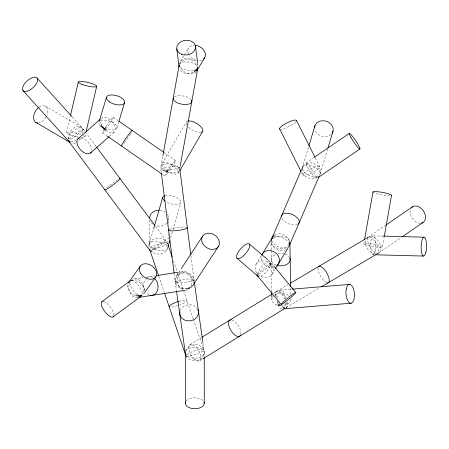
<?xml version="1.0" encoding="UTF-8"?>
<svg xmlns="http://www.w3.org/2000/svg" width="449" height="449" viewBox="0 0 449 449"><rect width="100%" height="100%" fill="white"/><g stroke="black" fill="none" stroke-linecap="round" stroke-linejoin="round"><path stroke-width="0.34" stroke-dasharray="2.25 1.68" d="M149.006 245.889L149.646 220.111M167.954 243.392L168.195 233.643M168.454 223.192L168.577 218.315M363.847 243.644L364.335 240.888M382.436 246.956A9.44 1.257 10 0 0 368.786 243.42A9.44 1.257 10 0 0 368.208 245.53A9.44 1.257 10 0 0 382.436 246.956L384.26 236.623M160.967 166.523L162.824 156.185M179.752 168.712L180.122 166.641M66.486 132.668L70.269 116.471M84.872 136.939L85.664 133.566M149.354 243.515L153.412 229.495M170.637 237.869L172.764 230.522M172.96 229.854L180.891 202.477M302.132 168.347L308.772 146.273M320.199 173.797L327.641 149.046M116.993 127.724L118.598 122.425M301.436 169.716L302.547 167.135M162.083 163.548L186.29 121.971M178.393 173.061L179.095 171.855M180.504 61.328L183.995 55.524M184.343 54.941L188.535 47.976M255.997 264.416L261.408 255.503M272.375 273.8L274.9 269.641M176.732 275.596L180.93 269.204M143.871 293.595L144.668 292.479M109.517 136.26L114.254 132.096M367.939 237.426L385.113 225.623M378.35 253.174L401.254 237.431M305.904 163.026L313.419 157.891M189.961 344.613L201.27 337.659M273.463 293.253L276.416 291.435M199.659 360.811L202.039 359.346M366.58 238.211L368.393 237.145M276.606 291.328L287.938 284.644M286.002 307.694L319.391 287.989M376.683 254.173L377.89 253.461A9.44 3.502 59.4 0 0 373.445 239.794A9.44 3.502 59.4 0 0 368.09 242.651A9.44 3.502 59.4 0 0 377.89 253.461M134.38 278.997L143.096 277.662M145.616 277.274L154.95 275.838M177.697 272.341L183.209 271.493M280.406 290.116L291.541 289.201M373.355 235.865L383.076 236.118M372.928 254.74L374.32 254.774M45.388 106.087L80.388 126.618M113.294 117.329L117.885 120.512M164.182 152.626L175.632 160.568M102.563 132.853L106.581 135.643M162.555 174.459L164.878 176.07M268.216 260.139L270.32 261.935M72.373 117.066L82.717 128.515M271.477 263.12L273.245 265.258M83.261 129.189L84.934 131.434M85.355 132L96.232 146.615M155.556 226.347L166.001 240.378M315.31 157.891L319.705 166.624A9.44 2.049 -26.7 0 1 307.593 174.594A9.44 2.049 -26.7 0 1 306.437 171.204A9.44 2.049 -26.7 0 1 319.705 166.624M301.532 172.495L302.789 174.992M167.365 242.943L167.814 244.262M173.449 260.79L193.25 318.885M193.474 319.542L203.756 349.698M158.766 276.225L164.177 292.091M193.94 279.598L194.232 281.641M202.976 343.07L204.149 351.326M175.222 282.073L176.485 290.918M197.717 63.606L197.897 64.987M179.6 167.14L179.78 168.521M190.948 256.171L193.951 279.682A9.44 1.465 -7.3 0 1 179.841 282.702A9.44 1.465 -7.3 0 1 179.959 280.125A9.44 1.465 -7.3 0 1 193.951 279.682M174.161 273.694L175.217 281.989M160.871 169.469L161.219 172.225M290.576 288.045L290.671 294.336M271.145 250.031L271.033 242.381A9.44 6.213 -0.8 0 0 277.847 248.275A9.44 6.213 -0.8 0 0 288.432 245.558M271.157 250.727L271.286 259.769M271.291 259.954L271.331 262.749M271.387 266.246L271.757 292.108M271.841 297.698L271.87 299.792M204.25 352.712L204.25 356.865M201.859 60.093A9.44 6.971 31 0 1 198.43 60.615M196.544 60.346A9.44 6.971 31 0 1 189.472 55.732M188.513 54.144A9.44 6.971 31 0 1 194.103 45.22M196.297 71.627A9.44 6.971 31 0 1 187.884 73.535A9.44 6.971 31 0 1 180.24 66.957M179.712 64.763A9.44 6.971 31 0 1 186.997 58.6A9.44 6.971 31 0 1 197.044 66.143M197.459 63.483A9.44 7.302 -7.4 0 1 197.947 66.031M193.367 72.317A9.44 7.302 -7.4 0 1 179.622 69.067M179.606 64.437A9.44 7.302 -7.4 0 1 187.177 59.094A9.44 7.302 -7.4 0 1 196.258 61.681M193.379 70.577A9.44 4.164 10.2 0 1 180.251 67.013M179.667 63.707A9.44 4.164 10.2 0 1 188.451 62.041A9.44 4.164 10.2 0 1 197.358 66.166M174.414 96.793A9.44 4.164 10.2 0 1 182.765 95.895A9.44 4.164 10.2 0 1 190.814 99.381M148.905 294.853A9.44 7.212 81.3 0 1 145.773 292.243M144.887 290.823A9.44 7.212 81.3 0 1 145.571 278.981M147.031 277.628A9.44 7.212 81.3 0 1 153.216 277.437M137.753 297.569A9.44 7.212 81.3 0 1 130.03 292.866A9.44 7.212 81.3 0 1 130.165 282.202M131.198 280.821A9.44 7.212 81.3 0 1 140.717 281.579A9.44 7.212 81.3 0 1 142.26 293.842M144.483 292.265A9.44 6.791 35.5 0 1 142.513 294.987M135.323 295.476A9.44 6.791 35.5 0 1 127.819 283.841M131.506 280.737A9.44 6.791 35.5 0 1 140.324 282.982A9.44 6.791 35.5 0 1 144.707 290.75M137.04 294.499A9.44 3.586 53.8 0 1 129.795 282.197M131.265 280.389A9.44 3.586 53.8 0 1 138.191 285.171A9.44 3.586 53.8 0 1 142.355 294M103.691 301.419A9.44 3.586 53.8 0 1 110.263 306.892A9.44 3.586 53.8 0 1 113.805 314.929M273.912 267.189A9.44 8.11 31.3 0 1 264.394 264.657A9.44 8.11 31.3 0 1 261.509 255.807M271.594 265.146A9.44 8.11 31.3 0 1 266.128 277.572A9.44 8.11 31.3 0 1 255.245 266.409A9.44 8.11 31.3 0 1 269.282 262.772M257.558 274.328A9.44 3.435 -49.5 0 1 263.894 264.495A9.44 3.435 -49.5 0 1 270.736 262.575M270.169 266.111A9.44 3.435 -49.5 0 1 259.348 276.618M269.529 265.443A9.44 0.797 -39.6 0 1 258.197 274.586M257.266 274.44A9.44 0.797 -39.6 0 1 268.339 264.871M295.784 121.909A9.44 2.049 -26.7 0 1 288.41 126.753A9.44 2.049 -26.7 0 1 280.625 129.261M301.93 170.003A9.44 7.756 16.7 0 1 313.812 163.481A9.44 7.756 16.7 0 1 319.11 175.739M317.87 176.945A9.44 7.756 16.7 0 1 308.048 177.899A9.44 7.756 16.7 0 1 301.958 170.564M331.003 134.425A9.44 7.756 16.7 0 1 321.68 136.086A9.44 7.756 16.7 0 1 314.839 129.548M297.586 224.382A9.44 4.978 23.3 0 1 288.505 223.703A9.44 4.978 23.3 0 1 281.725 217.58M317.561 176.395A9.44 4.978 23.3 0 1 303.086 170.497A9.44 4.978 23.3 0 1 310.994 165.451A9.44 4.978 23.3 0 1 319.587 175.099M319.351 175.379A9.44 4.978 23.3 0 1 319.065 175.632M318.386 176.064A9.44 4.978 23.3 0 1 317.987 176.244M131.187 132.825A9.44 0.696 -55.3 0 1 130.676 133.679M130.395 134.139A9.44 0.696 -55.3 0 1 125.265 141.648M124.957 142.064A9.44 0.696 -55.3 0 1 124.547 142.608M124.255 142.984A9.44 0.696 -55.3 0 1 123.873 143.472M106.11 126.528A9.44 0.696 -55.3 0 1 113.328 117.363A9.44 0.696 -55.3 0 1 106.705 128.01M104.623 130.738A9.44 0.696 -55.3 0 1 104.325 131.102M104.05 131.439A9.44 0.696 -55.3 0 1 103.214 131.175M100.469 120.736A9.44 4.383 16.9 0 1 111.868 121.92A9.44 4.383 16.9 0 1 116.695 128.392A9.44 4.383 16.9 0 1 106.89 129.357M100.054 125.54A9.44 4.383 16.9 0 1 99.106 121.881M101.115 118.688A9.44 5.343 48.7 0 1 110.359 119.99A9.44 5.343 48.7 0 1 115.09 130.771A9.44 5.343 48.7 0 1 106.52 131.001M101.042 123.851A9.44 5.343 48.7 0 1 100.767 119.412M81.011 138.028A9.44 5.343 48.7 0 1 91.652 150.292M276.23 265.174A9.44 6.213 -0.8 0 1 275.596 254.499M278.038 253.736A9.44 6.213 -0.8 0 1 283.734 253.758M285.227 254.173A9.44 6.213 -0.8 0 1 289.178 256.839M271.056 241.938A9.44 6.213 -0.8 0 1 271.409 240.625M271.617 240.204A9.44 6.213 -0.8 0 1 271.875 239.788M273.323 238.284A9.44 6.213 -0.8 0 1 282.78 236.236A9.44 6.213 -0.8 0 1 289.689 240.866M288.965 246.366A9.44 4.978 23.3 0 1 287.5 247.595M286.658 247.91A9.44 4.978 23.3 0 1 277.527 246.394A9.44 4.978 23.3 0 1 271.656 240.338M274.294 236.657A9.44 4.978 23.3 0 1 288.348 242.151M286.165 249.56A9.44 8.11 31.3 0 1 276.376 249.285A9.44 8.11 31.3 0 1 271.381 240.821M274.782 235.007A9.44 8.11 31.3 0 1 289.117 240.726M288.875 246.574A9.44 8.11 31.3 0 1 288.286 247.573M389.895 195.691A9.44 1.257 10 0 1 381.263 194.737A9.44 1.257 10 0 1 373.663 192.643M366.547 238.767A9.44 6.729 55.5 0 1 378.821 241.685A9.44 6.729 55.5 0 1 376.537 253.876M374.994 253.943A9.44 6.729 55.5 0 1 367.282 248.634A9.44 6.729 55.5 0 1 366.047 239.643M420.185 223.265A9.44 6.729 55.5 0 1 412.322 218.495A9.44 6.729 55.5 0 1 410.521 209.425M326.67 282.629A9.44 3.502 59.4 0 1 320.715 276.461A9.44 3.502 59.4 0 1 317.982 268.154M165.036 169.419A9.44 3.934 30.2 0 1 165.877 162.544A9.44 3.934 30.2 0 1 178.483 171.221A9.44 3.934 30.2 0 1 168.83 172.029M201.034 132.461A9.44 3.934 30.2 0 1 187.963 126.596M186.98 125.355A9.44 3.934 30.2 0 1 187.502 121.084M179.078 170.906A9.44 4.164 10.2 0 1 169.239 172.36M164.39 170.755A9.44 4.164 10.2 0 1 165.479 163.992A9.44 4.164 10.2 0 1 179.409 168.875M169.453 229.417A9.44 1.465 -7.3 0 1 177.675 227.531A9.44 1.465 -7.3 0 1 186.223 227.245M164.62 170.188A9.44 1.465 -7.3 0 1 165.176 167.69A9.44 1.465 -7.3 0 1 179.387 166.854A9.44 1.465 -7.3 0 1 168.903 169.935M169.105 168.729A9.44 0.696 -55.3 0 1 175.649 160.635A9.44 0.696 -55.3 0 1 169.071 171.148M167.629 173.067A9.44 0.696 -55.3 0 1 166.422 172.854M83.25 135.469A9.44 1.779 13.1 0 1 81.437 137.523M76.644 136.838A9.44 1.779 13.1 0 1 66.856 132.303A9.44 1.779 13.1 0 1 81.465 134.683M68.063 139.111A9.44 4.473 -42.1 0 1 77.829 128.212A9.44 4.473 -42.1 0 1 82.229 133.751M76.493 139.835A9.44 4.473 -42.1 0 1 71.329 141.929M106.576 188.008A9.44 0.814 -36.7 0 1 117.335 179.942M118.783 179.089A9.44 0.814 -36.7 0 1 119.069 178.938M69.14 139.095A9.44 0.814 -36.7 0 1 80.281 130.614A9.44 0.814 -36.7 0 1 81.123 131.506A9.44 0.814 -36.7 0 1 69.786 139.779M68.658 139.05A9.44 6.062 -59.6 0 1 75.769 126.685A9.44 6.062 -59.6 0 1 82.678 132.865M80.624 138.337A9.44 6.062 -59.6 0 1 77.587 141.716M75.589 142.922A9.44 6.062 -59.6 0 1 71.773 143.321M39.265 106.997A9.44 6.062 -59.6 0 1 46.404 106.901A9.44 6.062 -59.6 0 1 46.853 115.415M45.972 117.223A9.44 6.062 -59.6 0 1 38.597 122.942M192.116 286.501A9.44 7.465 33.3 0 1 191.762 286.905M187.188 288.92A9.44 7.465 33.3 0 1 175.834 280.546A9.44 7.465 33.3 0 1 184.056 272.824A9.44 7.465 33.3 0 1 193.457 283.027A9.44 8.054 -8.1 0 0 193.71 282.472M180.139 310.764A9.44 8.054 -8.1 0 1 187.929 304.843A9.44 8.054 -8.1 0 1 197.128 308.239M187.575 288.381A9.44 8.054 -8.1 0 1 175.284 282.449A9.44 8.054 -8.1 0 1 184.674 272.756A9.44 8.054 -8.1 0 1 193.85 281.899M191.925 285.609A9.44 8.054 -8.1 0 1 189.966 287.253M182.367 289.521A9.44 7.212 81.3 0 1 177.899 276.444A9.44 7.212 81.3 0 1 188.069 272.986A9.44 7.212 81.3 0 1 190.601 286.72M187.912 289.51A9.44 7.212 81.3 0 1 185.953 290.177M284.262 307.582A9.44 3.502 59.4 0 1 281.175 305.208M276.27 296.918A9.44 3.502 59.4 0 1 277.852 291.266A9.44 3.502 59.4 0 1 285.115 299.18M286.513 302.665A9.44 3.502 59.4 0 1 286.215 307.565M282.208 308.906A9.44 4.215 85.3 0 1 279.25 307.021M277.707 303.378A9.44 4.215 85.3 0 1 277.415 302.115M277.302 301.464A9.44 4.215 85.3 0 1 277.207 300.802M277.033 298.125A9.44 4.215 85.3 0 1 280.855 290.105A9.44 4.215 85.3 0 1 285.48 298.888M285.48 302.845A9.44 4.215 85.3 0 1 283.605 308.093M231.819 319.935A9.44 4.406 58.4 0 1 238.172 325.474A9.44 4.406 58.4 0 1 240.855 333.865M240.804 334.23A9.44 4.406 58.4 0 1 240.698 334.685M284.161 307.767A9.44 4.406 58.4 0 1 280.726 305.718M278.212 302.828A9.44 4.406 58.4 0 1 277.476 301.7M275.209 295.88A9.44 4.406 58.4 0 1 278.447 291.255A9.44 4.406 58.4 0 1 285.788 298.495M287.169 302.037A9.44 4.406 58.4 0 1 286.193 307.587M290.739 299.23A9.44 6.213 -0.8 0 1 280.945 305.724M277.055 305.096A9.44 6.213 -0.8 0 1 272.358 297.608M272.874 296.783A9.44 6.213 -0.8 0 1 273.2 296.391M274.889 295.004A9.44 6.213 -0.8 0 1 289.072 295.913M152.312 247.652A9.44 3.99 16.2 0 1 154.838 241.399A9.44 3.99 16.2 0 1 167.578 248.263A9.44 3.99 16.2 0 1 154.467 248.813M165.024 195.601A9.44 3.99 16.2 0 1 177.765 198.239A9.44 3.99 16.2 0 1 178.848 204.228A9.44 3.99 16.2 0 1 166.164 201.882M154.198 248.319A9.44 0.814 -36.7 0 1 164.929 240.737A9.44 0.814 -36.7 0 1 162.078 244.25A9.44 0.814 -36.7 0 1 151.616 251.496M150.993 251.322A9.44 0.814 -36.7 0 1 153.345 249.032M178.91 301.363A9.44 1.807 -18.8 0 1 186.997 300.555A9.44 1.807 -18.8 0 1 179.516 304.944M177.602 305.595A9.44 1.807 -18.8 0 1 169.986 307.009M149.803 248.359A9.44 1.807 -18.8 0 1 161.393 243.268A9.44 1.807 -18.8 0 1 166.669 244.099A9.44 1.807 -18.8 0 1 154.327 249.072M153.766 249.189A9.44 1.807 -18.8 0 1 151.021 249.526M167.774 247.32A9.44 8.026 1.4 0 1 160.686 253.842A9.44 8.026 1.4 0 1 150.83 250.727M149.09 247.029A9.44 8.026 1.4 0 1 156.533 238.161A9.44 8.026 1.4 0 1 167.528 243.914M167.763 214.97A9.44 8.026 1.4 0 1 168.336 220.016M166.635 223.097A9.44 8.026 1.4 0 1 155.747 225.634M152.885 224.135A9.44 8.026 1.4 0 1 150.258 220.835M159.906 210.177A9.44 8.026 1.4 0 1 165.389 212.197M167.129 213.954A9.44 8.026 1.4 0 1 167.466 214.454M194.17 358.858A9.44 4.406 58.4 0 1 189.461 344.995A9.44 4.406 58.4 0 1 199.9 352.976A9.44 4.406 58.4 0 1 195.932 360.21M185.819 350.663A9.44 8.054 -8.1 0 1 199.249 345.421A9.44 8.054 -8.1 0 1 202.123 357.522A9.44 8.054 -8.1 0 1 187.603 358.184M186.223 400.996A9.44 5.45 0 0 1 194.473 397.814A9.44 5.45 0 0 1 203.094 400.648M185.751 351.18A9.44 5.45 0 0 1 199.53 347.992A9.44 5.45 0 0 1 201.64 356.472A9.44 5.45 0 0 1 186.868 355.659M186.762 354.508A9.44 1.807 -18.8 0 1 200.355 349.401A9.44 1.807 -18.8 0 1 200.501 352.325A9.44 1.807 -18.8 0 1 186.846 356.186M307.554 167.112A9.44 1.151 55.7 0 0 316.511 178.629A9.44 1.151 55.7 0 0 309.67 166.68A9.44 1.151 55.7 0 0 307.554 167.112M375.263 250.553A9.44 2.705 -88.5 0 0 373.546 235.882A9.44 2.705 -88.5 0 0 370.616 249.464A9.44 2.705 -88.5 0 0 375.263 250.553"/><path stroke-width="0.67" d="M364.577 239.513L372.962 191.987M384.378 235.933L391.55 195.298M162.948 155.494L179.14 65.223M180.245 165.95L197.695 68.703M70.583 115.118L78.3 82.049M86.135 131.54L96.692 86.32M153.609 228.827L162.701 197.437M168.122 246.546L169.862 240.535M308.934 145.74L314.974 125.669M328.006 147.844L333.035 131.119M99.268 121.135L106.497 97.31M118.8 121.763L124.626 102.574M271.819 238.514L301.161 170.356M289.959 244.121L299.101 222.889M299.141 222.794L319.11 176.412M179.796 170.654L202.6 131.484M196.931 70.639L204.615 57.865M262.194 254.207L272.347 237.476M275.624 268.451L287.876 248.28M181.312 268.62L202.679 236.067M192.436 286.075L218.382 246.546A9.44 7.465 33.3 0 0 210.216 233.323A9.44 7.465 33.3 0 0 202.993 244.048A9.44 7.465 33.3 0 0 218.382 246.546M128.268 282.977L140.24 266.195M145.066 291.917L155.848 276.82M77.918 138.915L100.02 119.473M90.575 152.924L108.995 136.721M101.962 301.582L129.952 281.063M113.075 316.848L139.942 297.148M385.685 225.23L412.603 206.731M402.399 236.645L423.014 222.474M314.003 157.498L349.283 133.398M318.324 177.406L359.969 148.961M201.865 337.294L271.696 294.342M202.634 358.981L285.014 308.311M318.885 266.369L365.98 238.571M290.323 283.235L318.936 266.341M321.175 286.933L376.082 254.527M156.331 275.624L177.007 272.448M139.095 297.367L152.497 295.307M152.183 295.363L185.269 290.279M292.237 289.139L349.305 284.43M283.6 308.789L351.101 303.221M383.076 236.118L424.047 237.184M375.706 254.808L423.62 256.059M35.976 122.448L69.163 141.923M119.03 121.309L163.649 152.256M107.154 136.041L162.027 174.094M249.296 243.992A9.44 3.435 -49.5 0 1 242.348 256.699A9.44 3.435 -49.5 0 1 237.841 252.809A9.44 3.435 -49.5 0 1 249.296 243.992L267.694 259.69M237.027 258.343L258.052 276.287M37.104 78.042A9.44 4.473 -42.1 0 1 29.067 90.412A9.44 4.473 -42.1 0 1 24.021 84.53A9.44 4.473 -42.1 0 1 37.104 78.042L71.902 116.549M23.022 90.619L68.641 141.093M273.682 265.791L295.768 292.507A9.44 0.797 -39.6 0 1 285.064 302.194A9.44 0.797 -39.6 0 1 284.604 300.791A9.44 0.797 -39.6 0 1 295.768 292.507M256.895 275.102L281.192 304.489M96.653 147.177L154.725 225.224M68.512 140.98L150.471 251.126M296.497 120.461L314.687 156.645M279.581 128.829L300.903 171.249M168.038 244.924L172.096 256.822M149.528 249.128L158.542 275.568M164.626 293.416L185.645 355.069M194.327 282.32L202.875 342.385M176.58 291.597L179.774 314.047M179.796 314.193L185.471 354.098M195.478 46.348L197.627 62.916M176.771 48.919L179.1 66.867M179.864 169.211L190.774 254.785M174.072 272.998L161.309 172.916M289.925 242.881L290.559 286.647M271.768 292.804L271.83 296.997M204.25 357.561L204.25 403.258M185.37 353.402L185.37 403.258M195.337 45.276A9.44 6.971 31 0 1 204.2 50.889A9.44 6.971 31 0 1 203.644 59.01M197.307 67.243A9.44 6.971 31 0 1 196.825 70.785M197.807 67.081A9.44 7.302 -7.4 0 1 193.929 72.008M179.14 66.519A9.44 7.302 -7.4 0 1 179.28 65.47M197.728 68.299A9.44 4.164 10.2 0 1 194.462 70.386M179.387 65.75A9.44 4.164 10.2 0 1 179.286 65.436M191.487 100.279A9.44 4.164 10.2 0 1 182.238 104.252A9.44 4.164 10.2 0 1 173.606 97.506M154.17 278.071A9.44 7.212 81.3 0 1 157.751 289.532A9.44 7.212 81.3 0 1 149.921 295.218M141.654 294.864A9.44 7.212 81.3 0 1 138.747 297.272M142.086 295.251A9.44 6.791 35.5 0 1 135.94 295.672M128.874 282.219A9.44 6.791 35.5 0 1 129.626 281.585M141.149 296.132A9.44 3.586 53.8 0 1 137.484 294.836M130.317 280.816A9.44 3.586 53.8 0 1 130.513 280.653M113.676 315.961A9.44 3.586 53.8 0 1 104.578 311.264A9.44 3.586 53.8 0 1 103.017 301.313M261.868 254.836A9.44 8.11 31.3 0 1 275.411 252.669A9.44 8.11 31.3 0 1 276.606 265.875M269.804 263.193A9.44 8.11 31.3 0 1 271.202 264.624M270.842 263.17A9.44 3.435 -49.5 0 1 270.36 265.623M258.484 276.533A9.44 3.435 -49.5 0 1 258.254 276.427M257.883 276.107A9.44 3.435 -49.5 0 1 257.569 275.36M257.451 275.007A9.44 0.797 -39.6 0 1 256.895 275.029M269.153 264.298A9.44 0.797 -39.6 0 1 270.921 263.215M279.918 129.149A9.44 2.049 -26.7 0 1 287.371 122.689A9.44 2.049 -26.7 0 1 296.447 120.972M314.631 127.297A9.44 7.756 16.7 0 1 326.49 121.337A9.44 7.756 16.7 0 1 332.125 133.14M281.568 216.788A9.44 4.978 23.3 0 1 292.389 214.538A9.44 4.978 23.3 0 1 298.271 223.944M121.937 145.712A9.44 0.696 -55.3 0 1 126.141 138.045A9.44 0.696 -55.3 0 1 132.208 130.833M103.64 130.423A9.44 0.696 -55.3 0 1 105.751 127.067M106.89 129.357A9.44 4.383 16.9 0 1 100.402 125.9M106.003 130.608A9.44 5.343 48.7 0 1 101.255 124.412M91.248 151.975A9.44 5.343 48.7 0 1 80.158 149.365A9.44 5.343 48.7 0 1 79.265 138.157M289.773 257.827A9.44 6.213 -0.8 0 1 287.034 264.242A9.44 6.213 -0.8 0 1 277.089 265.438M289.706 243.51A9.44 6.213 -0.8 0 1 289.072 244.772M271.617 239.199A9.44 4.978 23.3 0 1 272.195 237.908M272.448 237.633A9.44 4.978 23.3 0 1 273.076 237.162M288.853 242.993A9.44 4.978 23.3 0 1 289.044 243.409M289.195 243.824A9.44 4.978 23.3 0 1 289.251 245.715M271.662 239.076A9.44 8.11 31.3 0 1 274.294 235.338M289.302 241.326A9.44 8.11 31.3 0 1 289.437 241.932M289.526 242.539A9.44 8.11 31.3 0 1 289.1 246.041M373.248 192.397A9.44 1.257 10 0 1 382.256 192.363A9.44 1.257 10 0 1 391.264 195.517M411.211 208.067A9.44 6.729 55.5 0 1 423.486 210.985A9.44 6.729 55.5 0 1 421.207 223.175M318.335 266.902A9.44 3.502 59.4 0 1 326.765 272.947A9.44 3.502 59.4 0 1 327.551 282.842M187.856 120.994A9.44 3.934 30.2 0 1 199.165 125.209A9.44 3.934 30.2 0 1 201.708 132.247M168.583 172.22A9.44 4.164 10.2 0 1 164.918 171.007M186.958 227.435A9.44 1.465 -7.3 0 1 177.933 230.455A9.44 1.465 -7.3 0 1 169.004 229.658M168.246 169.997A9.44 1.465 -7.3 0 1 165.748 170.16M166.708 172.394A9.44 0.696 -55.3 0 1 168.364 169.829M77.935 137.08A9.44 1.779 13.1 0 1 77.295 136.962M70.897 141.951A9.44 4.473 -42.1 0 1 70.487 141.935M69.747 141.794A9.44 4.473 -42.1 0 1 68.865 141.317M119.692 178.668A9.44 0.814 -36.7 0 1 113.271 184.724A9.44 0.814 -36.7 0 1 104.965 189.703M68.675 140.346A9.44 0.814 -36.7 0 1 68.332 140.464M69.954 142.17A9.44 6.062 -59.6 0 1 69.011 140.571M37.66 122.953A9.44 6.062 -59.6 0 1 33.624 116.802A9.44 6.062 -59.6 0 1 38.777 107.356M191.369 287.27A9.44 7.465 33.3 0 1 190.943 287.607M188.934 288.589A9.44 7.465 33.3 0 1 187.789 288.847M197.756 309.238A9.44 8.054 -8.1 0 1 190.247 320.788A9.44 8.054 -8.1 0 1 179.864 311.746M189.405 287.59A9.44 8.054 -8.1 0 1 188.204 288.151M189.961 287.702A9.44 7.212 81.3 0 1 189.209 288.544M278.739 306.134A9.44 4.215 85.3 0 1 277.88 303.979M240.266 335.616A9.44 4.406 58.4 0 1 230.651 330.049A9.44 4.406 58.4 0 1 231.117 319.828M240.574 335.044A9.44 4.406 58.4 0 1 240.423 335.369M280.288 305.303A9.44 4.406 58.4 0 1 279.009 303.883M280.271 305.696A9.44 6.213 -0.8 0 1 278.301 305.427M153.895 248.538A9.44 3.99 16.2 0 1 152.812 247.955M165.198 201.259A9.44 3.99 16.2 0 1 164.609 195.73M169.587 306.931A9.44 1.807 -18.8 0 1 178.494 301.492M149.697 218.023A9.44 8.026 1.4 0 1 159.232 210.143M195.051 359.604A9.44 4.406 58.4 0 1 194.608 359.251M186.818 357.281A9.44 8.054 -8.1 0 1 186.189 356.287M185.74 355.221A9.44 8.054 -8.1 0 1 185.409 353.526M204.037 402.102A9.44 5.45 0 0 1 194.81 408.708A9.44 5.45 0 0 1 185.589 402.102M186.223 354.979A9.44 5.45 0 0 1 185.965 354.615M185.589 353.874A9.44 5.45 0 0 1 185.392 353.099M185.858 355.591A9.44 1.807 -18.8 0 1 186.111 355.103M181.738 54.34A9.44 7.302 -7.4 0 0 195.528 46.864A9.44 7.302 -7.4 0 0 181.11 41.69A9.44 7.302 -7.4 0 0 181.738 54.34M140.604 273.245A9.44 6.791 35.5 0 0 155.562 277.213A9.44 6.791 35.5 0 0 147.968 264.063A9.44 6.791 35.5 0 0 140.604 273.245M350.933 137.489A9.44 1.151 55.7 0 0 359.896 149.001A9.44 1.151 55.7 0 0 353.049 137.052A9.44 1.151 55.7 0 0 350.933 137.489M109.623 102.002A9.44 4.383 16.9 0 0 124.53 102.872A9.44 4.383 16.9 0 0 112.531 94.952A9.44 4.383 16.9 0 0 109.623 102.002M425.955 251.878A9.44 2.705 -88.5 0 0 424.243 237.207A9.44 2.705 -88.5 0 0 421.308 250.783A9.44 2.705 -88.5 0 0 425.955 251.878M82.055 84.434A9.44 1.779 13.1 0 0 96.647 86.438A9.44 1.779 13.1 0 0 83.789 81.679A9.44 1.779 13.1 0 0 82.055 84.434M346.241 289.077A9.44 4.215 85.3 0 0 350.804 303.238A9.44 4.215 85.3 0 0 353.565 289.162A9.44 4.215 85.3 0 0 346.241 289.077"/></g></svg>
